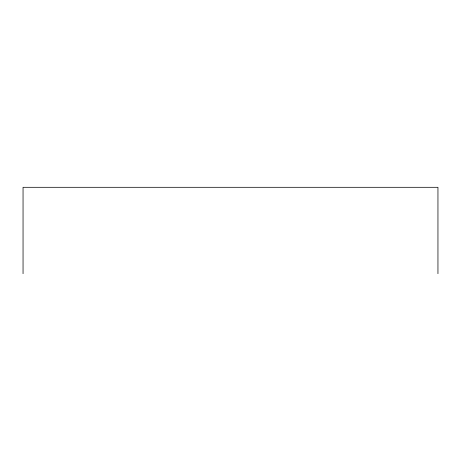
<?xml version="1.0" encoding="UTF-8"?>
<svg xmlns="http://www.w3.org/2000/svg" width="461" height="461" viewBox="0 0 461 461"><rect width="100%" height="100%" fill="white"/><g stroke="black" fill="none" stroke-linecap="round" stroke-linejoin="round"><path stroke-width="0.69" d="M437.95 273.696L437.95 187.304L23.05 187.304L23.05 273.696"/></g></svg>
